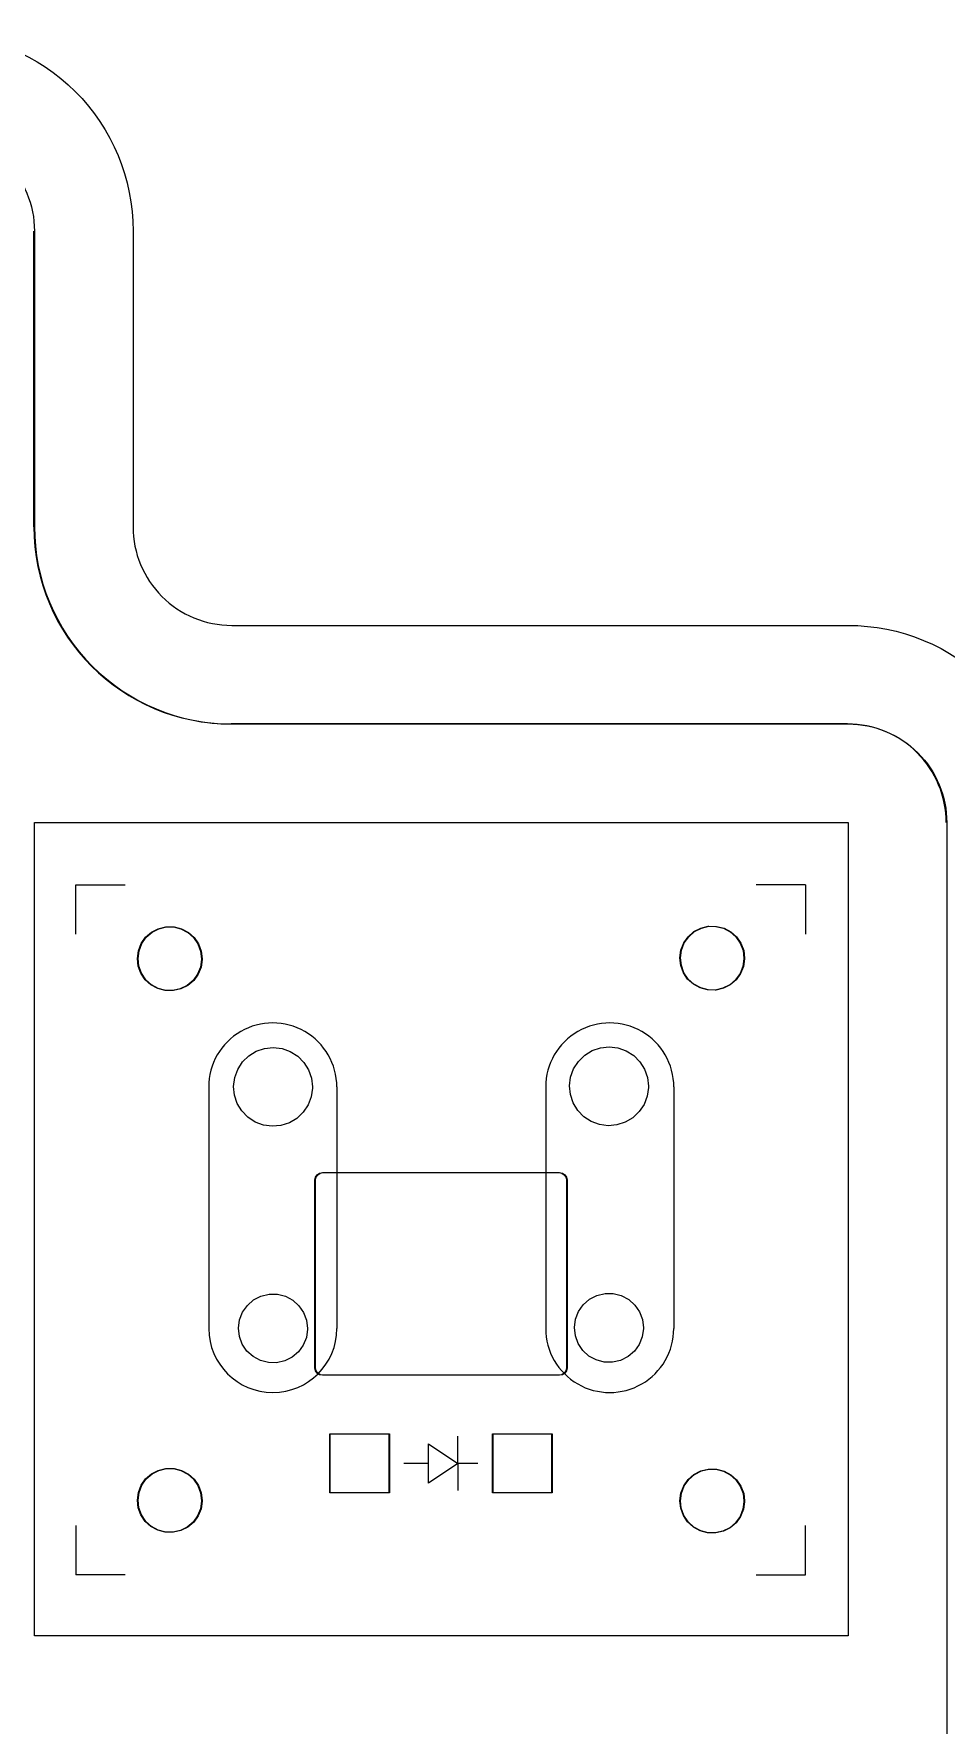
# Model space of a CAD drawing. Header units: inches. Extents: x 5 to 159, y 7 to 116.
# Drawn here: x 107.66 to 126.16, y 81.82 to 116.12 of the extents above; entities that cross this region are included whole.
import ezdxf

# ---------------------------------------------------------------- set-up
doc = ezdxf.new("R2010")
doc.units = ezdxf.units.IN
doc.header["$MEASUREMENT"] = 0
doc.layers.get('0').update_dxf_attribs({"color": 1})
doc.layers.add('KICAD_EXPORT', color=12, linetype='Continuous')
doc.layers.add('OUTLINE_CURVED', color=6, linetype='Continuous')

# ---------------------------------------------------------------- blocks, each defined once
blk = doc.blocks.new('switch')
for p, q in [((79.189, 28.239), (79.191, 23.339)), ((81.787, 28.239), (81.788, 23.34)), ((86.023, 28.239), (86.022, 23.34)), ((88.621, 28.239), (88.619, 23.339))]:
    blk.add_line(p, q)
for centre, start, end in [((80.488, 28.239), 0, 180.0351), ((87.322, 28.239), 359.9649, 180), ((80.489, 23.339), 180.0175, 0.0175), ((87.321, 23.339), 179.9825, 359.9825)]:
    blk.add_arc(centre, 1.299, start, end)

msp = doc.modelspace()

# ---------------------------------------------------------------- linework, layer by layer
at = {"layer": 'KICAD_EXPORT', "linetype": 'Continuous'}
for p, q in [((107.661, 106.125), (107.661, 112.125)), ((124.161, 102.125), (111.661, 102.125)), ((107.673, 83.625), (107.673, 100.125)), ((107.673, 100.125), (124.173, 100.125)), ((124.173, 100.125), (124.173, 83.625)), ((108.511, 97.862), (108.511, 98.862)), ((108.511, 98.862), (109.511, 98.862)), ((123.311, 98.863), (122.311, 98.863)), ((123.311, 98.862), (123.311, 97.862)), ((109.838, 97.67), (109.928, 97.797)), ((109.85, 97.67), (109.94, 97.797)), ((109.928, 97.797), (110.046, 97.9)), ((109.94, 97.797), (110.058, 97.9)), ((110.046, 97.9), (110.185, 97.972)), ((110.058, 97.9), (110.197, 97.972)), ((110.185, 97.972), (110.337, 98.008)), ((110.197, 97.972), (110.349, 98.008)), ((110.337, 98.008), (110.493, 98.007)), ((110.349, 98.008), (110.505, 98.007)), ((110.493, 98.007), (110.644, 97.969)), ((110.505, 98.007), (110.656, 97.969)), ((110.644, 97.969), (110.782, 97.896)), ((110.656, 97.969), (110.794, 97.896)), ((110.782, 97.896), (110.899, 97.792)), ((110.794, 97.896), (110.911, 97.792)), ((110.899, 97.792), (110.987, 97.664)), ((110.911, 97.792), (110.999, 97.664)), ((120.838, 97.682), (120.928, 97.81)), ((120.85, 97.682), (120.94, 97.81)), ((120.928, 97.81), (121.046, 97.912)), ((120.94, 97.81), (121.058, 97.912)), ((121.046, 97.912), (121.185, 97.984)), ((121.058, 97.912), (121.197, 97.984)), ((121.185, 97.984), (121.337, 98.021)), ((121.197, 97.984), (121.349, 98.021)), ((121.337, 98.021), (121.493, 98.02)), ((121.349, 98.021), (121.505, 98.02)), ((121.493, 98.02), (121.644, 97.982)), ((121.505, 98.02), (121.656, 97.982)), ((121.644, 97.982), (121.782, 97.909)), ((121.656, 97.982), (121.794, 97.909)), ((121.782, 97.909), (121.899, 97.805)), ((121.794, 97.909), (121.911, 97.805)), ((121.899, 97.805), (121.987, 97.676)), ((121.911, 97.805), (121.999, 97.676)), ((109.761, 97.369), (109.782, 97.524)), ((109.773, 97.369), (109.794, 97.524)), ((109.782, 97.524), (109.838, 97.67)), ((109.794, 97.524), (109.85, 97.67)), ((110.987, 97.664), (111.043, 97.518)), ((110.999, 97.664), (111.055, 97.518)), ((111.043, 97.518), (111.061, 97.363)), ((111.055, 97.518), (111.073, 97.363)), ((120.761, 97.382), (120.782, 97.536)), ((120.773, 97.382), (120.794, 97.536)), ((120.782, 97.536), (120.838, 97.682)), ((120.794, 97.536), (120.85, 97.682)), ((121.987, 97.676), (122.043, 97.53)), ((121.999, 97.676), (122.055, 97.53)), ((122.043, 97.53), (122.061, 97.375)), ((122.055, 97.53), (122.073, 97.375)), ((109.778, 97.214), (109.761, 97.369)), ((109.79, 97.214), (109.773, 97.369)), ((109.832, 97.067), (109.778, 97.214)), ((109.844, 97.067), (109.79, 97.214)), ((111.039, 97.194), (110.981, 97.049)), ((111.051, 97.194), (110.993, 97.049)), ((111.061, 97.349), (111.039, 97.194)), ((111.073, 97.349), (111.051, 97.194)), ((111.061, 97.363), (111.061, 97.349)), ((111.073, 97.363), (111.073, 97.349)), ((120.779, 97.226), (120.761, 97.382)), ((120.791, 97.226), (120.773, 97.382)), ((120.832, 97.08), (120.779, 97.226)), ((120.844, 97.08), (120.791, 97.226)), ((122.039, 97.207), (121.981, 97.062)), ((122.051, 97.207), (121.993, 97.062)), ((122.061, 97.361), (122.039, 97.207)), ((122.073, 97.361), (122.051, 97.207)), ((122.061, 97.375), (122.061, 97.361)), ((122.073, 97.375), (122.073, 97.361)), ((109.919, 96.938), (109.832, 97.067)), ((109.931, 96.938), (109.844, 97.067)), ((110.035, 96.833), (109.919, 96.938)), ((110.047, 96.833), (109.931, 96.938)), ((110.172, 96.758), (110.035, 96.833)), ((110.184, 96.758), (110.047, 96.833)), ((110.323, 96.719), (110.172, 96.758)), ((110.335, 96.719), (110.184, 96.758)), ((110.771, 96.821), (110.631, 96.751)), ((110.783, 96.821), (110.643, 96.751)), ((110.89, 96.923), (110.771, 96.821)), ((110.902, 96.923), (110.783, 96.821)), ((110.981, 97.049), (110.89, 96.923)), ((110.993, 97.049), (110.902, 96.923)), ((120.919, 96.95), (120.832, 97.08)), ((120.931, 96.95), (120.844, 97.08)), ((121.035, 96.845), (120.919, 96.95)), ((121.047, 96.845), (120.931, 96.95)), ((121.172, 96.77), (121.035, 96.845)), ((121.184, 96.77), (121.047, 96.845)), ((121.323, 96.731), (121.172, 96.77)), ((121.335, 96.731), (121.184, 96.77)), ((121.632, 96.763), (121.479, 96.728)), ((121.644, 96.763), (121.491, 96.728)), ((121.771, 96.833), (121.632, 96.763)), ((121.783, 96.833), (121.644, 96.763)), ((121.89, 96.935), (121.771, 96.833)), ((121.902, 96.935), (121.783, 96.833)), ((121.981, 97.062), (121.89, 96.935)), ((121.993, 97.062), (121.902, 96.935)), ((110.479, 96.716), (110.323, 96.719)), ((110.491, 96.716), (110.335, 96.719)), ((110.631, 96.751), (110.479, 96.716)), ((110.643, 96.751), (110.491, 96.716)), ((121.479, 96.728), (121.323, 96.731)), ((121.491, 96.728), (121.335, 96.731)), ((111.891, 95.268), (112.019, 95.393)), ((112.019, 95.393), (112.171, 95.486)), ((112.171, 95.486), (112.34, 95.544)), ((112.34, 95.544), (112.517, 95.562)), ((112.517, 95.562), (112.694, 95.541)), ((112.694, 95.541), (112.862, 95.482)), ((112.862, 95.482), (113.013, 95.386)), ((113.013, 95.386), (113.138, 95.259)), ((118.703, 95.28), (118.831, 95.405)), ((118.831, 95.405), (118.983, 95.499)), ((118.983, 95.499), (119.152, 95.556)), ((119.152, 95.556), (119.329, 95.575)), ((119.329, 95.575), (119.506, 95.554)), ((119.506, 95.554), (119.674, 95.494)), ((119.674, 95.494), (119.825, 95.398)), ((119.825, 95.398), (119.95, 95.272)), ((111.734, 94.951), (111.795, 95.118)), ((111.795, 95.118), (111.891, 95.268)), ((113.138, 95.259), (113.233, 95.108)), ((113.233, 95.108), (113.291, 94.94)), ((118.546, 94.963), (118.607, 95.131)), ((118.607, 95.131), (118.703, 95.28)), ((119.95, 95.272), (120.045, 95.121)), ((120.045, 95.121), (120.103, 94.952)), ((111.711, 94.774), (111.734, 94.951)), ((111.729, 94.596), (111.711, 94.774)), ((113.311, 94.74), (113.286, 94.564)), ((113.291, 94.94), (113.311, 94.763)), ((113.311, 94.763), (113.311, 94.74)), ((118.523, 94.786), (118.546, 94.963)), ((118.541, 94.609), (118.523, 94.786)), ((120.123, 94.753), (120.098, 94.576)), ((120.103, 94.952), (120.123, 94.775)), ((120.123, 94.775), (120.123, 94.753)), ((111.785, 94.427), (111.729, 94.596)), ((111.877, 94.274), (111.785, 94.427)), ((113.223, 94.397), (113.124, 94.248)), ((113.286, 94.564), (113.223, 94.397)), ((118.597, 94.439), (118.541, 94.609)), ((118.69, 94.287), (118.597, 94.439)), ((120.035, 94.409), (119.936, 94.261)), ((120.098, 94.576), (120.035, 94.409)), ((112.001, 94.146), (111.877, 94.274)), ((112.151, 94.048), (112.001, 94.146)), ((112.318, 93.986), (112.151, 94.048)), ((112.842, 94.034), (112.672, 93.979)), ((112.995, 94.125), (112.842, 94.034)), ((113.124, 94.248), (112.995, 94.125)), ((118.813, 94.158), (118.69, 94.287)), ((118.963, 94.061), (118.813, 94.158)), ((119.13, 93.999), (118.963, 94.061)), ((119.654, 94.046), (119.484, 93.991)), ((119.807, 94.138), (119.654, 94.046)), ((119.936, 94.261), (119.807, 94.138)), ((112.495, 93.963), (112.318, 93.986)), ((112.672, 93.979), (112.495, 93.963)), ((119.307, 93.975), (119.13, 93.999)), ((119.484, 93.991), (119.307, 93.975)), ((113.373, 92.932), (113.405, 92.981)), ((113.385, 92.932), (113.417, 92.981)), ((113.405, 92.981), (113.454, 93.013)), ((113.417, 92.981), (113.466, 93.013)), ((113.454, 93.013), (113.511, 93.025)), ((113.466, 93.013), (113.523, 93.025)), ((113.511, 93.025), (118.311, 93.025)), ((113.523, 93.025), (118.323, 93.025)), ((118.311, 93.025), (118.369, 93.013)), ((118.323, 93.025), (118.381, 93.013)), ((118.369, 93.013), (118.417, 92.981)), ((118.381, 93.013), (118.429, 92.981)), ((118.417, 92.981), (118.45, 92.932)), ((118.429, 92.981), (118.462, 92.932)), ((113.361, 92.875), (113.373, 92.932)), ((113.361, 89.062), (113.361, 92.875)), ((113.373, 92.875), (113.385, 92.932)), ((113.373, 89.062), (113.373, 92.875)), ((118.45, 92.932), (118.461, 92.875)), ((118.461, 92.875), (118.461, 89.062)), ((118.462, 92.932), (118.473, 92.875)), ((118.473, 92.875), (118.473, 89.062)), ((111.894, 90.193), (111.991, 90.331)), ((111.991, 90.331), (112.118, 90.441)), ((112.118, 90.441), (112.267, 90.519)), ((112.267, 90.519), (112.431, 90.558)), ((112.431, 90.558), (112.599, 90.557)), ((112.599, 90.557), (112.762, 90.516)), ((112.762, 90.516), (112.911, 90.437)), ((112.911, 90.437), (113.036, 90.325)), ((113.036, 90.325), (113.132, 90.187)), ((118.706, 90.206), (118.803, 90.343)), ((118.803, 90.343), (118.93, 90.454)), ((118.93, 90.454), (119.079, 90.531)), ((119.079, 90.531), (119.243, 90.57)), ((119.243, 90.57), (119.411, 90.569)), ((119.411, 90.569), (119.574, 90.528)), ((119.574, 90.528), (119.723, 90.45)), ((119.723, 90.45), (119.848, 90.338)), ((119.848, 90.338), (119.944, 90.199)), ((111.811, 89.87), (111.833, 90.037)), ((111.833, 90.037), (111.894, 90.193)), ((113.132, 90.187), (113.191, 90.029)), ((113.191, 90.029), (113.211, 89.863)), ((118.623, 89.882), (118.645, 90.049)), ((118.645, 90.049), (118.706, 90.206)), ((119.944, 90.199), (120.003, 90.042)), ((120.003, 90.042), (120.023, 89.875)), ((111.83, 89.703), (111.811, 89.87)), ((111.888, 89.545), (111.83, 89.703)), ((113.187, 89.681), (113.125, 89.525)), ((113.211, 89.848), (113.187, 89.681)), ((113.211, 89.863), (113.211, 89.848)), ((118.642, 89.715), (118.623, 89.882)), ((118.7, 89.557), (118.642, 89.715)), ((118.793, 89.417), (118.7, 89.557)), ((119.999, 89.694), (119.937, 89.538)), ((120.023, 89.86), (119.999, 89.694)), ((120.023, 89.875), (120.023, 89.86)), ((111.981, 89.405), (111.888, 89.545)), ((112.106, 89.292), (111.981, 89.405)), ((112.254, 89.212), (112.106, 89.292)), ((112.416, 89.169), (112.254, 89.212)), ((112.899, 89.279), (112.748, 89.204)), ((113.027, 89.389), (112.899, 89.279)), ((113.125, 89.525), (113.027, 89.389)), ((118.918, 89.304), (118.793, 89.417)), ((119.066, 89.224), (118.918, 89.304)), ((119.228, 89.181), (119.066, 89.224)), ((119.56, 89.216), (119.397, 89.179)), ((119.711, 89.292), (119.56, 89.216)), ((119.839, 89.401), (119.711, 89.292)), ((119.937, 89.538), (119.839, 89.401)), ((112.584, 89.166), (112.416, 89.169)), ((112.748, 89.204), (112.584, 89.166)), ((113.373, 89.005), (113.361, 89.062)), ((113.385, 89.005), (113.373, 89.062)), ((113.405, 88.956), (113.373, 89.005)), ((113.417, 88.956), (113.385, 89.005)), ((113.454, 88.924), (113.405, 88.956)), ((113.466, 88.924), (113.417, 88.956)), ((113.511, 88.912), (113.454, 88.924)), ((113.523, 88.912), (113.466, 88.924)), ((118.311, 88.912), (113.511, 88.912)), ((118.323, 88.912), (113.523, 88.912)), ((118.369, 88.924), (118.311, 88.912)), ((118.381, 88.924), (118.323, 88.912)), ((118.417, 88.956), (118.369, 88.924)), ((118.429, 88.956), (118.381, 88.924)), ((118.45, 89.005), (118.417, 88.956)), ((118.462, 89.005), (118.429, 88.956)), ((118.461, 89.062), (118.45, 89.005)), ((118.473, 89.062), (118.462, 89.005)), ((119.397, 89.179), (119.228, 89.181)), ((113.661, 86.525), (113.661, 87.725)), ((113.661, 87.725), (114.861, 87.725)), ((113.673, 86.525), (113.673, 87.725)), ((113.673, 87.725), (114.873, 87.725)), ((114.861, 87.725), (114.861, 86.525)), ((114.873, 87.725), (114.873, 86.525)), ((115.661, 87.525), (116.261, 87.125)), ((115.661, 86.725), (115.661, 87.525)), ((116.261, 87.125), (116.261, 87.675)), ((116.961, 86.525), (116.961, 87.725)), ((116.961, 87.725), (118.161, 87.725)), ((116.973, 86.525), (116.973, 87.725)), ((116.973, 87.725), (118.173, 87.725)), ((118.161, 87.725), (118.161, 86.525)), ((118.173, 87.725), (118.173, 86.525)), ((109.838, 86.682), (109.928, 86.81)), ((109.85, 86.682), (109.94, 86.81)), ((109.928, 86.81), (110.046, 86.912)), ((109.94, 86.81), (110.058, 86.912)), ((110.046, 86.912), (110.185, 86.984)), ((110.058, 86.912), (110.197, 86.984)), ((110.185, 86.984), (110.337, 87.021)), ((110.197, 86.984), (110.349, 87.021)), ((110.337, 87.021), (110.493, 87.02)), ((110.349, 87.021), (110.505, 87.02)), ((110.493, 87.02), (110.644, 86.982)), ((110.505, 87.02), (110.656, 86.982)), ((110.644, 86.982), (110.782, 86.909)), ((110.656, 86.982), (110.794, 86.909)), ((110.782, 86.909), (110.899, 86.805)), ((110.794, 86.909), (110.911, 86.805)), ((110.899, 86.805), (110.987, 86.676)), ((110.911, 86.805), (110.999, 86.676)), ((115.661, 87.125), (115.161, 87.125)), ((116.261, 87.125), (115.661, 86.725)), ((116.261, 87.125), (116.261, 86.575)), ((116.661, 87.125), (116.261, 87.125)), ((120.928, 86.797), (121.046, 86.9)), ((120.94, 86.797), (121.058, 86.9)), ((121.046, 86.9), (121.185, 86.972)), ((121.058, 86.9), (121.197, 86.972)), ((121.185, 86.972), (121.337, 87.008)), ((121.197, 86.972), (121.349, 87.008)), ((121.337, 87.008), (121.493, 87.007)), ((121.349, 87.008), (121.505, 87.007)), ((121.493, 87.007), (121.644, 86.969)), ((121.505, 87.007), (121.656, 86.969)), ((121.644, 86.969), (121.782, 86.896)), ((121.656, 86.969), (121.794, 86.896)), ((121.782, 86.896), (121.899, 86.792)), ((121.794, 86.896), (121.911, 86.792)), ((109.761, 86.382), (109.782, 86.536)), ((109.773, 86.382), (109.794, 86.536)), ((109.782, 86.536), (109.838, 86.682)), ((109.794, 86.536), (109.85, 86.682)), ((110.987, 86.676), (111.043, 86.53)), ((110.999, 86.676), (111.055, 86.53)), ((111.043, 86.53), (111.061, 86.375)), ((111.055, 86.53), (111.073, 86.375)), ((114.861, 86.525), (113.661, 86.525)), ((114.873, 86.525), (113.673, 86.525)), ((118.161, 86.525), (116.961, 86.525)), ((118.173, 86.525), (116.973, 86.525)), ((120.761, 86.369), (120.782, 86.524)), ((120.773, 86.369), (120.794, 86.524)), ((120.782, 86.524), (120.838, 86.67)), ((120.794, 86.524), (120.85, 86.67)), ((120.838, 86.67), (120.928, 86.797)), ((120.85, 86.67), (120.94, 86.797)), ((121.899, 86.792), (121.987, 86.664)), ((121.911, 86.792), (121.999, 86.664)), ((121.987, 86.664), (122.043, 86.518)), ((121.999, 86.664), (122.055, 86.518)), ((122.043, 86.518), (122.061, 86.363)), ((122.055, 86.518), (122.073, 86.363)), ((109.779, 86.226), (109.761, 86.382)), ((109.791, 86.226), (109.773, 86.382)), ((109.832, 86.08), (109.779, 86.226)), ((109.844, 86.08), (109.791, 86.226)), ((111.039, 86.207), (110.981, 86.062)), ((111.051, 86.207), (110.993, 86.062)), ((111.061, 86.361), (111.039, 86.207)), ((111.073, 86.361), (111.051, 86.207)), ((111.061, 86.375), (111.061, 86.361)), ((111.073, 86.375), (111.073, 86.361)), ((120.778, 86.214), (120.761, 86.369)), ((120.79, 86.214), (120.773, 86.369)), ((120.832, 86.067), (120.778, 86.214)), ((120.844, 86.067), (120.79, 86.214)), ((122.039, 86.194), (121.981, 86.049)), ((122.051, 86.194), (121.993, 86.049)), ((122.061, 86.349), (122.039, 86.194)), ((122.073, 86.349), (122.051, 86.194)), ((122.061, 86.363), (122.061, 86.349)), ((122.073, 86.363), (122.073, 86.349)), ((108.511, 85.863), (108.511, 84.863)), ((109.919, 85.95), (109.832, 86.08)), ((109.931, 85.95), (109.844, 86.08)), ((110.035, 85.845), (109.919, 85.95)), ((110.047, 85.845), (109.931, 85.95)), ((110.172, 85.77), (110.035, 85.845)), ((110.184, 85.77), (110.047, 85.845)), ((110.771, 85.833), (110.632, 85.763)), ((110.783, 85.833), (110.644, 85.763)), ((110.89, 85.935), (110.771, 85.833)), ((110.902, 85.935), (110.783, 85.833)), ((110.981, 86.062), (110.89, 85.935)), ((110.993, 86.062), (110.902, 85.935)), ((120.919, 85.938), (120.832, 86.067)), ((120.931, 85.938), (120.844, 86.067)), ((121.035, 85.833), (120.919, 85.938)), ((121.047, 85.833), (120.931, 85.938)), ((121.172, 85.758), (121.035, 85.833)), ((121.184, 85.758), (121.047, 85.833)), ((121.771, 85.821), (121.631, 85.751)), ((121.783, 85.821), (121.643, 85.751)), ((121.89, 85.923), (121.771, 85.821)), ((121.902, 85.923), (121.783, 85.821)), ((121.981, 86.049), (121.89, 85.923)), ((121.993, 86.049), (121.902, 85.923)), ((123.311, 84.863), (123.311, 85.863)), ((110.323, 85.731), (110.172, 85.77)), ((110.335, 85.731), (110.184, 85.77)), ((110.479, 85.728), (110.323, 85.731)), ((110.491, 85.728), (110.335, 85.731)), ((110.632, 85.763), (110.479, 85.728)), ((110.644, 85.763), (110.491, 85.728)), ((121.323, 85.719), (121.172, 85.758)), ((121.335, 85.719), (121.184, 85.758)), ((121.479, 85.716), (121.323, 85.719)), ((121.491, 85.716), (121.335, 85.719)), ((121.631, 85.751), (121.479, 85.716)), ((121.643, 85.751), (121.491, 85.716)), ((109.511, 84.862), (108.511, 84.862)), ((122.311, 84.863), (123.311, 84.863)), ((124.173, 83.625), (107.673, 83.625))]:
    msp.add_line(p, q, dxfattribs=at)
at = {"layer": 'KICAD_EXPORT'}
for centre, radius, start, end in [((111.661, 106.125), 4, 180, 269.9988), ((124.161, 100.125), 2, 359.9999, 90.0002)]:
    msp.add_arc(centre, radius, start, end, dxfattribs=at)
at = {"layer": 'OUTLINE_CURVED'}
for points in [[(66.673, 112.125, -0.414214), (70.673, 116.125), (105.673, 116.125, -0.414214), (109.673, 112.125), (109.673, 106.125, 0.414214), (111.673, 104.125), (124.173, 104.125, -0.414214), (128.173, 100.125), (128.173, 60.001, 0.267949), (141.173, 37.484), (157.026, 28.332, -0.414214), (158.49, 22.867), (150.24, 8.578, -0.414214), (144.776, 7.114), (132.578, 14.157, 0.065545), (127.272, 16.355), (115.998, 19.375, 0.065542), (110.304, 20.125), (96.218, 20.125, -0.414214), (92.218, 24.125), (92.218, 33.109, 0.455725), (87.662, 37.07), (35.867, 29.791, -0.414214)], [(68.673, 112.125, -0.414214), (70.673, 114.125), (105.673, 114.125, -0.414214), (107.673, 112.125), (107.673, 106.125, 0.414214), (111.673, 102.125), (124.173, 102.125, -0.414214), (126.173, 100.125), (126.173, 60.001, 0.267949), (140.173, 35.752), (156.026, 26.599, -0.414214), (156.758, 23.867), (148.508, 9.578, -0.414214), (145.776, 8.846), (133.578, 15.889, 0.065545), (127.789, 18.286), (116.515, 21.307, 0.065542), (110.304, 22.125), (96.218, 22.125, -0.414214), (94.218, 24.125), (94.218, 33.109, 0.455725), (87.383, 39.051), (35.589, 31.772, -0.414214)]]:
    msp.add_lwpolyline(points, format="xyb", dxfattribs=at)
msp.add_circle((87.869, 67.973), 20.55, dxfattribs=at)

# ---------------------------------------------------------------- block references
msp.add_blockref('switch', (32.018, 66.523))

doc.saveas('drawing.dxf')
